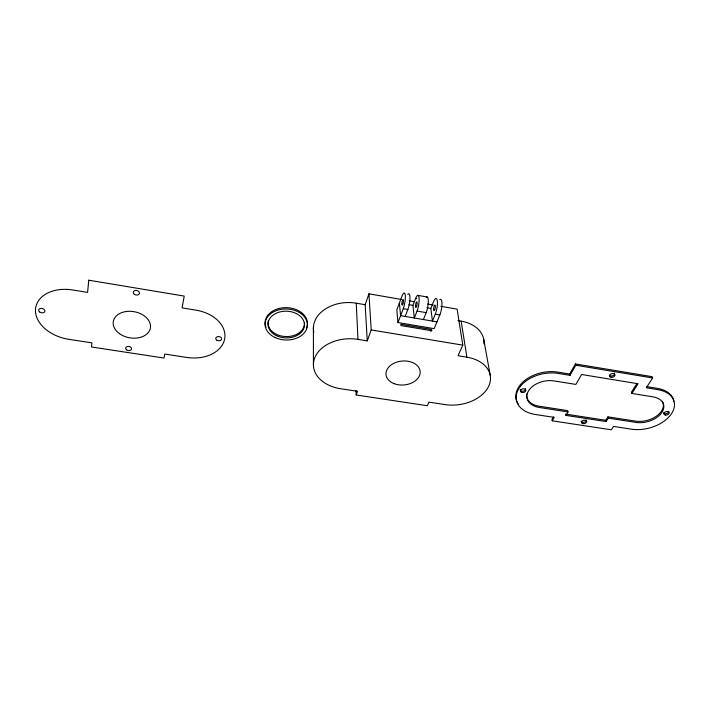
<?xml version="1.0" encoding="UTF-8"?>
<svg xmlns="http://www.w3.org/2000/svg" width="710" height="710" viewBox="0 0 710 710"><rect width="100%" height="100%" fill="white"/><g stroke="black" fill="none" stroke-linecap="round" stroke-linejoin="round"><path stroke-width="1.06" d="M457.932 320.592L461.136 321.142L466.905 357.183A34.905 24.025 -7.8 0 1 488.764 386.054A34.905 24.025 -7.8 0 1 445.152 404.602L428.929 402.144L427.349 405.73L356.207 394.991L357.556 391.308L340.693 388.743A35.678 25.258 -2.2 0 1 314.468 358.577A35.678 25.258 -2.2 0 1 357.973 339.389L367.256 340.906L365.18 304.705L368.943 293.816L401.603 299.496M367.256 340.906L371.197 329.946L368.943 293.816M397.973 322.544L403.253 308.699A9.558 2.21 -80.1 0 0 405.295 295.333A9.558 2.21 -80.1 0 0 402.002 296.07L396.81 309.88L397.973 322.544L434.147 328.641L439.836 314.983A9.487 2.529 -80 0 0 441.975 303.809A9.487 2.529 -80 0 0 439.792 299.602M405.17 316.438L407.859 309.489A9.55 2.245 -80.1 0 0 409.972 297.818A9.55 2.245 -80.1 0 0 407.842 294.339M412.918 305.362L415.607 298.448A9.532 2.334 -80.1 0 1 419.069 297.747A9.532 2.334 -80.1 0 1 417.045 311.069L414.303 317.991L412.918 305.362L408.916 304.661M423.4 319.544L426.186 312.64A9.514 2.414 -80.1 0 0 428.316 301.422A9.514 2.414 -80.1 0 0 426.275 297.233M430.828 308.459L433.615 301.59A9.496 2.494 -80 0 1 437.307 300.933A9.496 2.494 -80 0 1 435.301 314.202L432.461 321.089L430.828 308.459L426.861 307.767M430.81 331.419L431.618 329.476L400.822 324.292L400.946 325.579L431.786 330.762L431.618 329.476M440.786 306.303L457.116 309.143L462.796 345.14L458.03 355.737L466.905 357.183M552.247 420.826L554.226 417.382L535.464 414.516A30.903 20.492 -11.8 0 1 518.3 389.462A30.903 20.492 -11.8 0 1 558.202 373.424L570.041 375.35L569.704 374.055L575.411 363.937L652.188 376.673L652.632 377.968L646.286 387.784L657.655 389.639A30.672 19.276 -15 0 1 671.527 413.664A30.672 19.276 -15 0 1 631.598 429.195L613.502 426.426L611.354 429.798L552.247 420.826L551.945 419.521L553.427 416.939M570.041 375.35L575.766 365.242L575.411 363.937M662.377 401.372A19.818 12.469 -15 0 1 656.874 415.829A19.818 12.469 -15 0 1 635.636 421.136L607.92 416.85L608.292 418.146L606.136 421.571L565.968 415.403L568 411.924L567.68 410.62L539.05 406.191A19.969 13.259 -11.8 0 1 526.66 393.952M606.136 421.571L605.772 420.276L607.92 416.85M637.065 383.329L631.456 392.16L631.873 393.455L652.907 396.846A19.845 12.469 -14.9 0 1 661.924 412.395A19.845 12.469 -14.9 0 1 636.045 422.432L608.292 418.146M631.873 393.455L638.05 383.746L581.588 374.498L575.863 384.43L554.057 380.915A19.995 13.259 -11.8 0 0 528.284 391.299A19.995 13.259 -11.8 0 0 539.343 407.496L568 411.924M566.731 414.267L605.772 420.276M569.704 374.055L557.874 372.12A30.858 20.492 -11.8 0 0 524.397 380.737A30.858 20.492 -11.8 0 0 518.531 404.327M646.881 386.657L657.203 388.343A30.637 19.276 -15 0 1 673.852 401.23M371.197 329.946L462.796 345.14M575.766 365.242L652.632 377.968M436.978 321.852L400.591 315.657L399.393 303.019M403.253 308.699L407.859 309.489M417.045 311.069L426.186 312.64M435.301 314.202L439.836 314.983M313.811 332.218A34.337 25.169 -2.1 0 1 356.242 303.179L365.18 304.705M409.217 300.818L414.658 301.759M427.722 304.031L433.171 304.98M417.737 295.333L427.305 297.011M415.607 298.448L416.734 298.644M565.648 414.099L565.968 415.403M483.679 339.105L490.202 375.137M356.242 303.179L357.973 339.389M356.012 390.58L356.207 394.991M313.412 327.354L313.43 363.777M461.136 321.142A33.627 23.989 -8.1 0 1 483.945 343.862M586.3 420.009A2.654 1.695 -12.6 0 1 584.046 422.29A2.654 1.695 -12.6 0 1 581.117 421.092M525.506 388.707A2.733 1.828 -10.8 0 1 523.03 391.192A2.733 1.828 -10.8 0 1 520.173 389.488M668.722 411.374A2.698 1.677 -15.6 0 1 666.539 413.619A2.698 1.677 -15.6 0 1 663.522 412.812M614.611 373.815A2.796 1.837 -14.9 0 1 612.437 375.874A2.796 1.837 -14.9 0 1 609.42 375.315M614.443 373.087A2.796 1.837 -14.9 0 1 614.523 373.256M266.002 327.319A21.158 15.522 1.8 0 1 286.432 307.643A21.158 15.522 1.8 0 1 306.454 328.118M304.448 322.624A18.203 13.357 1.8 0 1 285.145 336.54A18.203 13.357 1.8 0 1 268.407 320.45M88.768 280.202L87.596 292.405L72.882 289.999A35.598 24.61 13 0 0 35.535 309.054A35.598 24.61 13 0 0 68.835 339.327L91.927 342.877L91.501 346.986L164.054 358.062L164.747 354.05L186.934 357.458A33.761 24.042 6.9 0 0 224.626 339.078A33.761 24.042 6.9 0 0 196.137 310.199L182.088 307.9L184.236 296.097L88.768 280.202M217.074 340.347A2.946 2.103 5.4 0 0 221.644 338.945A2.946 2.103 5.4 0 0 217.411 336.709A2.946 2.103 5.4 0 0 217.074 340.347M126.682 349.906A2.991 2.059 9.5 0 0 131.527 349.142A2.991 2.059 9.5 0 0 127.64 346.462A2.991 2.059 9.5 0 0 126.682 349.906M119.484 333.656A18.833 13.25 10.1 0 0 150.156 328.996A18.833 13.25 10.1 0 0 125.883 311.548A18.833 13.25 10.1 0 0 119.484 333.656M39.636 311.947A3.186 2.183 14.2 0 0 44.819 311.495A3.186 2.183 14.2 0 0 40.843 308.362A3.186 2.183 14.2 0 0 39.636 311.947M134.305 294.304A3.142 2.272 11.1 0 0 139.409 293.478A3.142 2.272 11.1 0 0 135.335 290.496A3.142 2.272 11.1 0 0 134.305 294.304M416.663 306.241A2.858 0.701 -80.1 0 0 416.823 301.892A2.858 0.701 -80.1 0 0 415.483 305.992A2.858 0.701 -80.1 0 0 416.663 306.241M402.934 303.871A2.867 0.666 -80.1 0 0 403.12 299.514A2.867 0.666 -80.1 0 0 401.816 303.632A2.867 0.666 -80.1 0 0 402.934 303.871M434.839 309.391A2.849 0.745 -80 0 0 434.955 305.052A2.849 0.745 -80 0 0 433.57 309.125A2.849 0.745 -80 0 0 434.839 309.391M394.307 383.728A17.155 11.999 -5.2 0 0 420.196 372.395A17.155 11.999 -5.2 0 0 394.751 362.881A17.155 11.999 -5.2 0 0 394.307 383.728M582.919 423.621A2.654 1.686 -12.6 0 0 586.682 421.474A2.654 1.686 -12.6 0 0 582.608 420.702A2.654 1.686 -12.6 0 0 582.919 423.621M522.054 392.479A2.733 1.828 -10.8 0 0 525.826 390.189A2.733 1.828 -10.8 0 0 521.53 389.346A2.733 1.828 -10.8 0 0 522.054 392.479M665.492 415.048A2.707 1.677 -15.5 0 0 669.175 412.67A2.707 1.677 -15.5 0 0 664.977 412.182A2.707 1.677 -15.5 0 0 665.492 415.048M611.266 377.312A2.796 1.837 -14.8 0 0 614.984 374.738A2.796 1.837 -14.8 0 0 610.556 374.205A2.796 1.837 -14.8 0 0 611.266 377.312M275.045 337.516A21.193 15.522 1.8 0 0 307.403 325.304A21.193 15.522 1.8 0 0 276.252 310.661A21.193 15.522 1.8 0 0 275.045 337.516M276.643 335.777A18.229 13.357 1.8 0 0 304.466 325.224A18.229 13.357 1.8 0 0 277.619 312.657A18.229 13.357 1.8 0 0 276.643 335.777"/></g></svg>
